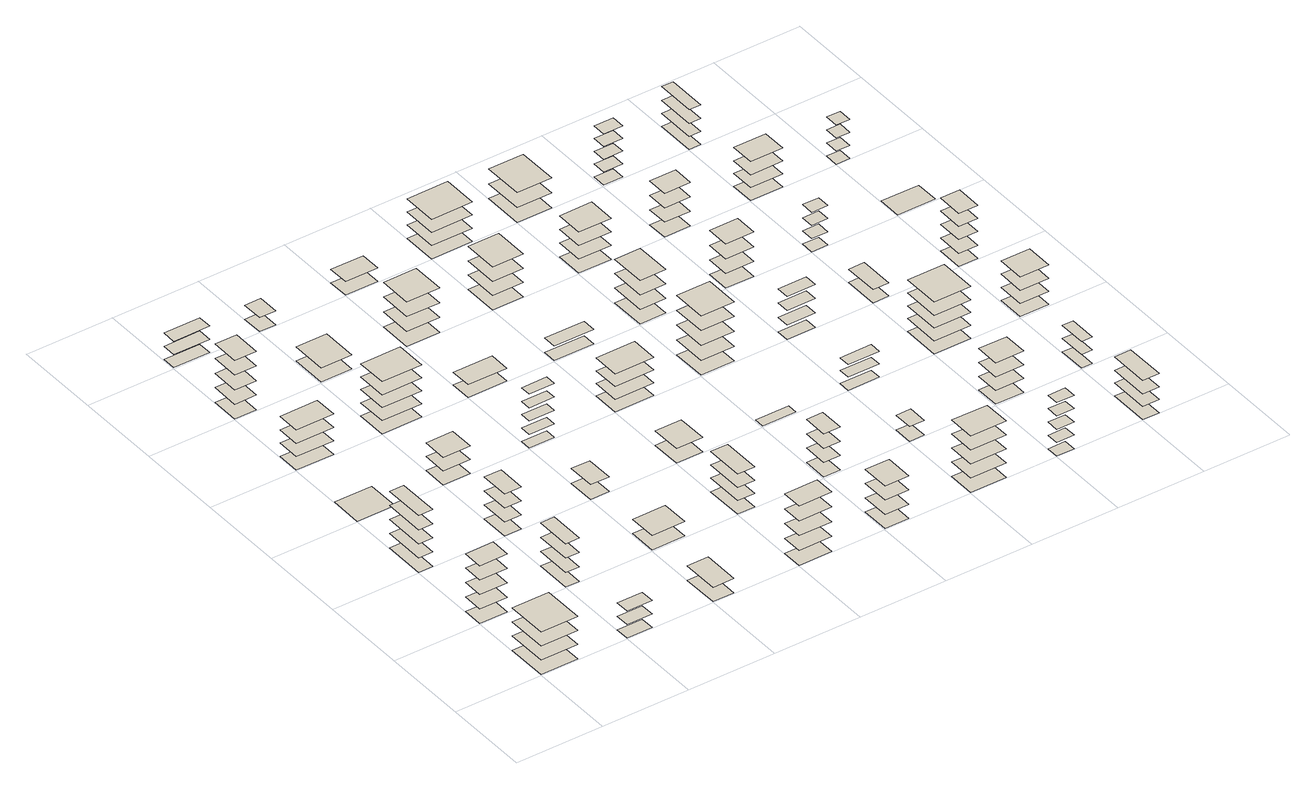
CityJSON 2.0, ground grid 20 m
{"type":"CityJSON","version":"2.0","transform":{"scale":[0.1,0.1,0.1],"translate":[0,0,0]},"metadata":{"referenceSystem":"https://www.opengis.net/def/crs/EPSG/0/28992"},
"CityObjects":{
"building1":{"type":"Building","attributes":{"roofType":"Flat","yearOfConstruction":1999,"function":"Residential","storeysAboveGround":4},"geometry":[{"type":"MultiSurface","lod":"1","boundaries":[[[0,1,2,3]],[[4,5,6,7]],[[8,9,10,11]],[[12,13,14,15]]]}]},
"building2":{"type":"Building","attributes":{"roofType":"Flat","yearOfConstruction":1981,"function":"Residential","storeysAboveGround":5},"geometry":[{"type":"MultiSurface","lod":"1","boundaries":[[[16,17,18,19]],[[20,21,22,23]],[[24,25,26,27]],[[28,29,30,31]],[[32,33,34,35]]]}]},
"building3":{"type":"Building","attributes":{"roofType":"Flat","yearOfConstruction":1977,"function":"Residential","storeysAboveGround":5},"geometry":[{"type":"MultiSurface","lod":"1","boundaries":[[[36,37,38,39]],[[40,41,42,43]],[[44,45,46,47]],[[48,49,50,51]],[[52,53,54,55]]]}]},
"building4":{"type":"Building","attributes":{"roofType":"Pyramidal","yearOfConstruction":1947,"function":"Industrial","storeysAboveGround":2},"geometry":[{"type":"MultiSurface","lod":"1","boundaries":[[[56,57,58,59]],[[60,61,62,63]],[[64,65,66,67]]]}]},
"building5":{"type":"Building","attributes":{"roofType":"Flat","yearOfConstruction":1955,"function":"Residential","storeysAboveGround":1},"geometry":[{"type":"MultiSurface","lod":"1","boundaries":[[[68,69,70,71]]]}]},
"building6":{"type":"Building","attributes":{"roofType":"Flat","yearOfConstruction":1960,"function":"Residential","storeysAboveGround":4},"geometry":[{"type":"MultiSurface","lod":"1","boundaries":[[[72,73,74,75]],[[76,77,78,79]],[[80,81,82,83]],[[84,85,86,87]]]}]},
"building7":{"type":"Building","attributes":{"roofType":"Hipped","yearOfConstruction":1954,"function":"Residential","storeysAboveGround":3},"geometry":[{"type":"MultiSurface","lod":"1","boundaries":[[[88,89,90,91]],[[92,93,94,95]],[[96,97,98,99]],[[100,101,102,103]]]}]},
"building8":{"type":"Building","attributes":{"roofType":"Flat","yearOfConstruction":1960,"function":"Residential","storeysAboveGround":5},"geometry":[{"type":"MultiSurface","lod":"1","boundaries":[[[104,105,106,107]],[[108,109,110,111]],[[112,113,114,115]],[[116,117,118,119]],[[120,121,122,123]]]}]},
"building9":{"type":"Building","attributes":{"roofType":"Flat","yearOfConstruction":1947,"function":"Industrial","storeysAboveGround":4},"geometry":[{"type":"MultiSurface","lod":"1","boundaries":[[[124,125,126,127]],[[128,129,130,131]],[[132,133,134,135]],[[136,137,138,139]]]}]},
"building10":{"type":"Building","attributes":{"roofType":"Flat","yearOfConstruction":1946,"function":"Industrial","storeysAboveGround":3},"geometry":[{"type":"MultiSurface","lod":"1","boundaries":[[[140,141,142,143]],[[144,145,146,147]],[[148,149,150,151]]]}]},
"building11":{"type":"Building","attributes":{"roofType":"Hipped","yearOfConstruction":1957,"function":"Industrial","storeysAboveGround":2},"geometry":[{"type":"MultiSurface","lod":"1","boundaries":[[[152,153,154,155]],[[156,157,158,159]],[[160,161,162,163]]]}]},
"building12":{"type":"Building","attributes":{"roofType":"Shed","yearOfConstruction":1993,"function":"Industrial","storeysAboveGround":1},"geometry":[{"type":"MultiSurface","lod":"1","boundaries":[[[164,165,166,167]],[[168,169,170,171]]]}]},
"building13":{"type":"Building","attributes":{"roofType":"Flat","yearOfConstruction":2009,"function":"Residential","storeysAboveGround":5},"geometry":[{"type":"MultiSurface","lod":"1","boundaries":[[[172,173,174,175]],[[176,177,178,179]],[[180,181,182,183]],[[184,185,186,187]],[[188,189,190,191]]]}]},
"building14":{"type":"Building","attributes":{"roofType":"Flat","yearOfConstruction":1986,"function":"Residential","storeysAboveGround":2},"geometry":[{"type":"MultiSurface","lod":"1","boundaries":[[[192,193,194,195]],[[196,197,198,199]]]}]},
"building15":{"type":"Building","attributes":{"roofType":"Flat","yearOfConstruction":1958,"function":"Residential","storeysAboveGround":2},"geometry":[{"type":"MultiSurface","lod":"1","boundaries":[[[200,201,202,203]],[[204,205,206,207]]]}]},
"building16":{"type":"Building","attributes":{"roofType":"Pyramidal","yearOfConstruction":1965,"function":"Residential","storeysAboveGround":1},"geometry":[{"type":"MultiSurface","lod":"1","boundaries":[[[208,209,210,211]],[[212,213,214,215]]]}]},
"building17":{"type":"Building","attributes":{"roofType":"Flat","yearOfConstruction":1966,"function":"Residential","storeysAboveGround":2},"geometry":[{"type":"MultiSurface","lod":"1","boundaries":[[[216,217,218,219]],[[220,221,222,223]]]}]},
"building18":{"type":"Building","attributes":{"roofType":"Flat","yearOfConstruction":2013,"function":"Industrial","storeysAboveGround":5},"geometry":[{"type":"MultiSurface","lod":"1","boundaries":[[[224,225,226,227]],[[228,229,230,231]],[[232,233,234,235]],[[236,237,238,239]],[[240,241,242,243]]]}]},
"building19":{"type":"Building","attributes":{"roofType":"Flat","yearOfConstruction":1972,"function":"Residential","storeysAboveGround":5},"geometry":[{"type":"MultiSurface","lod":"1","boundaries":[[[244,245,246,247]],[[248,249,250,251]],[[252,253,254,255]],[[256,257,258,259]],[[260,261,262,263]]]}]},
"building20":{"type":"Building","attributes":{"roofType":"Shed","yearOfConstruction":1979,"function":"Residential","storeysAboveGround":1},"geometry":[{"type":"MultiSurface","lod":"1","boundaries":[[[264,265,266,267]],[[268,269,270,271]]]}]},
"building21":{"type":"Building","attributes":{"roofType":"Flat","yearOfConstruction":1978,"function":"Residential","storeysAboveGround":4},"geometry":[{"type":"MultiSurface","lod":"1","boundaries":[[[272,273,274,275]],[[276,277,278,279]],[[280,281,282,283]],[[284,285,286,287]]]}]},
"building22":{"type":"Building","attributes":{"roofType":"Gabled","yearOfConstruction":2009,"function":"Residential","storeysAboveGround":3},"geometry":[{"type":"MultiSurface","lod":"1","boundaries":[[[288,289,290,291]],[[292,293,294,295]],[[296,297,298,299]],[[300,301,302,303]]]}]},
"building23":{"type":"Building","attributes":{"roofType":"Flat","yearOfConstruction":1964,"function":"Residential","storeysAboveGround":2},"geometry":[{"type":"MultiSurface","lod":"1","boundaries":[[[304,305,306,307]],[[308,309,310,311]]]}]},
"building24":{"type":"Building","attributes":{"roofType":"Hipped","yearOfConstruction":1991,"function":"Residential","storeysAboveGround":1},"geometry":[{"type":"MultiSurface","lod":"1","boundaries":[[[312,313,314,315]],[[316,317,318,319]]]}]},
"building25":{"type":"Building","attributes":{"roofType":"Shed","yearOfConstruction":1979,"function":"Residential","storeysAboveGround":3},"geometry":[{"type":"MultiSurface","lod":"1","boundaries":[[[320,321,322,323]],[[324,325,326,327]],[[328,329,330,331]],[[332,333,334,335]]]}]},
"building26":{"type":"Building","attributes":{"roofType":"Pyramidal","yearOfConstruction":1959,"function":"Residential","storeysAboveGround":3},"geometry":[{"type":"MultiSurface","lod":"1","boundaries":[[[336,337,338,339]],[[340,341,342,343]],[[344,345,346,347]],[[348,349,350,351]]]}]},
"building27":{"type":"Building","attributes":{"roofType":"Flat","yearOfConstruction":1964,"function":"Industrial","storeysAboveGround":4},"geometry":[{"type":"MultiSurface","lod":"1","boundaries":[[[352,353,354,355]],[[356,357,358,359]],[[360,361,362,363]],[[364,365,366,367]]]}]},
"building28":{"type":"Building","attributes":{"roofType":"Shed","yearOfConstruction":2013,"function":"Residential","storeysAboveGround":1},"geometry":[{"type":"MultiSurface","lod":"1","boundaries":[[[368,369,370,371]],[[372,373,374,375]]]}]},
"building29":{"type":"Building","attributes":{"roofType":"Flat","yearOfConstruction":1955,"function":"Industrial","storeysAboveGround":4},"geometry":[{"type":"MultiSurface","lod":"1","boundaries":[[[376,377,378,379]],[[380,381,382,383]],[[384,385,386,387]],[[388,389,390,391]]]}]},
"building30":{"type":"Building","attributes":{"roofType":"Flat","yearOfConstruction":2011,"function":"Residential","storeysAboveGround":1},"geometry":[{"type":"MultiSurface","lod":"1","boundaries":[[[392,393,394,395]]]}]},
"building31":{"type":"Building","attributes":{"roofType":"Shed","yearOfConstruction":2005,"function":"Industrial","storeysAboveGround":3},"geometry":[{"type":"MultiSurface","lod":"1","boundaries":[[[396,397,398,399]],[[400,401,402,403]],[[404,405,406,407]],[[408,409,410,411]]]}]},
"building32":{"type":"Building","attributes":{"roofType":"Flat","yearOfConstruction":1950,"function":"Residential","storeysAboveGround":5},"geometry":[{"type":"MultiSurface","lod":"1","boundaries":[[[412,413,414,415]],[[416,417,418,419]],[[420,421,422,423]],[[424,425,426,427]],[[428,429,430,431]]]}]},
"building33":{"type":"Building","attributes":{"roofType":"Flat","yearOfConstruction":1950,"function":"Residential","storeysAboveGround":5},"geometry":[{"type":"MultiSurface","lod":"1","boundaries":[[[432,433,434,435]],[[436,437,438,439]],[[440,441,442,443]],[[444,445,446,447]],[[448,449,450,451]]]}]},
"building34":{"type":"Building","attributes":{"roofType":"Gabled","yearOfConstruction":1957,"function":"Industrial","storeysAboveGround":1},"geometry":[{"type":"MultiSurface","lod":"1","boundaries":[[[452,453,454,455]],[[456,457,458,459]]]}]},
"building35":{"type":"Building","attributes":{"roofType":"Shed","yearOfConstruction":1957,"function":"Residential","storeysAboveGround":3},"geometry":[{"type":"MultiSurface","lod":"1","boundaries":[[[460,461,462,463]],[[464,465,466,467]],[[468,469,470,471]],[[472,473,474,475]]]}]},
"building36":{"type":"Building","attributes":{"roofType":"Flat","yearOfConstruction":1968,"function":"Industrial","storeysAboveGround":4},"geometry":[{"type":"MultiSurface","lod":"1","boundaries":[[[476,477,478,479]],[[480,481,482,483]],[[484,485,486,487]],[[488,489,490,491]]]}]},
"building37":{"type":"Building","attributes":{"roofType":"Hipped","yearOfConstruction":1992,"function":"Residential","storeysAboveGround":2},"geometry":[{"type":"MultiSurface","lod":"1","boundaries":[[[492,493,494,495]],[[496,497,498,499]],[[500,501,502,503]]]}]},
"building38":{"type":"Building","attributes":{"roofType":"Pyramidal","yearOfConstruction":1987,"function":"Residential","storeysAboveGround":2},"geometry":[{"type":"MultiSurface","lod":"1","boundaries":[[[504,505,506,507]],[[508,509,510,511]],[[512,513,514,515]]]}]},
"building39":{"type":"Building","attributes":{"roofType":"Gabled","yearOfConstruction":1980,"function":"Residential","storeysAboveGround":3},"geometry":[{"type":"MultiSurface","lod":"1","boundaries":[[[516,517,518,519]],[[520,521,522,523]],[[524,525,526,527]],[[528,529,530,531]]]}]},
"building40":{"type":"Building","attributes":{"roofType":"Flat","yearOfConstruction":1952,"function":"Residential","storeysAboveGround":5},"geometry":[{"type":"MultiSurface","lod":"1","boundaries":[[[532,533,534,535]],[[536,537,538,539]],[[540,541,542,543]],[[544,545,546,547]],[[548,549,550,551]]]}]},
"building41":{"type":"Building","attributes":{"roofType":"Flat","yearOfConstruction":1965,"function":"Residential","storeysAboveGround":4},"geometry":[{"type":"MultiSurface","lod":"1","boundaries":[[[552,553,554,555]],[[556,557,558,559]],[[560,561,562,563]],[[564,565,566,567]]]}]},
"building42":{"type":"Building","attributes":{"roofType":"Flat","yearOfConstruction":1972,"function":"Residential","storeysAboveGround":4},"geometry":[{"type":"MultiSurface","lod":"1","boundaries":[[[568,569,570,571]],[[572,573,574,575]],[[576,577,578,579]],[[580,581,582,583]]]}]},
"building43":{"type":"Building","attributes":{"roofType":"Hipped","yearOfConstruction":1985,"function":"Residential","storeysAboveGround":3},"geometry":[{"type":"MultiSurface","lod":"1","boundaries":[[[584,585,586,587]],[[588,589,590,591]],[[592,593,594,595]],[[596,597,598,599]]]}]},
"building44":{"type":"Building","attributes":{"roofType":"Flat","yearOfConstruction":1961,"function":"Residential","storeysAboveGround":5},"geometry":[{"type":"MultiSurface","lod":"1","boundaries":[[[600,601,602,603]],[[604,605,606,607]],[[608,609,610,611]],[[612,613,614,615]],[[616,617,618,619]]]}]},
"building45":{"type":"Building","attributes":{"roofType":"Flat","yearOfConstruction":1975,"function":"Residential","storeysAboveGround":5},"geometry":[{"type":"MultiSurface","lod":"1","boundaries":[[[620,621,622,623]],[[624,625,626,627]],[[628,629,630,631]],[[632,633,634,635]],[[636,637,638,639]]]}]},
"building46":{"type":"Building","attributes":{"roofType":"Gabled","yearOfConstruction":1998,"function":"Residential","storeysAboveGround":1},"geometry":[{"type":"MultiSurface","lod":"1","boundaries":[[[640,641,642,643]],[[644,645,646,647]]]}]},
"building47":{"type":"Building","attributes":{"roofType":"Hipped","yearOfConstruction":1992,"function":"Residential","storeysAboveGround":3},"geometry":[{"type":"MultiSurface","lod":"1","boundaries":[[[648,649,650,651]],[[652,653,654,655]],[[656,657,658,659]],[[660,661,662,663]]]}]},
"building48":{"type":"Building","attributes":{"roofType":"Flat","yearOfConstruction":1973,"function":"Residential","storeysAboveGround":4},"geometry":[{"type":"MultiSurface","lod":"1","boundaries":[[[664,665,666,667]],[[668,669,670,671]],[[672,673,674,675]],[[676,677,678,679]]]}]},
"building49":{"type":"Building","attributes":{"roofType":"Shed","yearOfConstruction":1945,"function":"Industrial","storeysAboveGround":2},"geometry":[{"type":"MultiSurface","lod":"1","boundaries":[[[680,681,682,683]],[[684,685,686,687]],[[688,689,690,691]]]}]},
"building50":{"type":"Building","attributes":{"roofType":"Flat","yearOfConstruction":1946,"function":"Residential","storeysAboveGround":4},"geometry":[{"type":"MultiSurface","lod":"1","boundaries":[[[692,693,694,695]],[[696,697,698,699]],[[700,701,702,703]],[[704,705,706,707]]]}]},
"building51":{"type":"Building","attributes":{"roofType":"Hipped","yearOfConstruction":1984,"function":"Residential","storeysAboveGround":3},"geometry":[{"type":"MultiSurface","lod":"1","boundaries":[[[708,709,710,711]],[[712,713,714,715]],[[716,717,718,719]],[[720,721,722,723]]]}]},
"building52":{"type":"Building","attributes":{"roofType":"Gabled","yearOfConstruction":1952,"function":"Industrial","storeysAboveGround":3},"geometry":[{"type":"MultiSurface","lod":"1","boundaries":[[[724,725,726,727]],[[728,729,730,731]],[[732,733,734,735]],[[736,737,738,739]]]}]},
"building53":{"type":"Building","attributes":{"roofType":"Flat","yearOfConstruction":1984,"function":"Residential","storeysAboveGround":5},"geometry":[{"type":"MultiSurface","lod":"1","boundaries":[[[740,741,742,743]],[[744,745,746,747]],[[748,749,750,751]],[[752,753,754,755]],[[756,757,758,759]]]}]},
"building54":{"type":"Building","attributes":{"roofType":"Flat","yearOfConstruction":1957,"function":"Residential","storeysAboveGround":1},"geometry":[{"type":"MultiSurface","lod":"1","boundaries":[[[760,761,762,763]]]}]},
"building55":{"type":"Building","attributes":{"roofType":"Flat","yearOfConstruction":1956,"function":"Residential","storeysAboveGround":4},"geometry":[{"type":"MultiSurface","lod":"1","boundaries":[[[764,765,766,767]],[[768,769,770,771]],[[772,773,774,775]],[[776,777,778,779]]]}]}
},
"vertices":[
[2,96,1],[87,96,1],[87,2,1],[2,2,1],[2,96,35],[87,96,35],[87,2,35],[2,2,35],[2,96,68],[87,96,68],[87,2,68],[2,2,68],[2,96,101],[87,96,101],[87,2,101],[2,2,101],
[2,249,1],[66,249,1],[66,202,1],[2,202,1],[2,249,35],[66,249,35],[66,202,35],[2,202,35],[2,249,69],[66,249,69],[66,202,69],[2,202,69],[2,249,103],[66,249,103],[66,202,103],[2,202,103],[2,249,137],[66,249,137],[66,202,137],[2,202,137],
[2,497,1],[35,497,1],[35,402,1],[2,402,1],[2,497,35],[35,497,35],[35,402,35],[2,402,35],[2,497,68],[35,497,68],[35,402,68],[2,402,68],[2,497,101],[35,497,101],[35,402,101],[2,402,101],[2,497,135],[35,497,135],[35,402,135],[2,402,135],
[202,34,1],[260,34,1],[260,2,1],[202,2,1],[202,34,33],[260,34,33],[260,2,33],[202,2,33],[202,34,65],[260,34,65],[260,2,65],[202,2,65],
[2,677,1],[89,677,1],[89,602,1],[2,602,1],
[202,284,1],[233,284,1],[233,202,1],[202,202,1],[202,284,35],[233,284,35],[233,202,35],[202,202,35],[202,284,69],[233,284,69],[233,202,69],[202,202,69],[202,284,103],[233,284,103],[233,202,103],[202,202,103],
[2,855,1],[89,855,1],[89,802,1],[2,802,1],[2,855,33],[89,855,33],[89,802,33],[2,802,33],[2,855,64],[89,855,64],[89,802,64],[2,802,64],[2,855,96],[89,855,96],[89,802,96],[2,802,96],
[2,1067,1],[52,1067,1],[52,1002,1],[2,1002,1],[2,1067,36],[52,1067,36],[52,1002,36],[2,1002,36],[2,1067,70],[52,1067,70],[52,1002,70],[2,1002,70],[2,1067,105],[52,1067,105],[52,1002,105],[2,1002,105],[2,1067,139],[52,1067,139],[52,1002,139],[2,1002,139],
[202,468,1],[241,468,1],[241,402,1],[202,402,1],[202,468,34],[241,468,34],[241,402,34],[202,402,34],[202,468,67],[241,468,67],[241,402,67],[202,402,67],[202,468,100],[241,468,100],[241,402,100],[202,402,100],
[3,1235,1],[86,1235,1],[86,1203,1],[3,1203,1],[3,1235,32],[86,1235,32],[86,1203,32],[3,1203,32],[3,1235,63],[86,1235,63],[86,1203,63],[3,1203,63],
[202,658,1],[264,658,1],[264,602,1],[202,602,1],[202,658,34],[264,658,34],[264,602,34],[202,602,34],[202,658,66],[264,658,66],[264,602,66],[202,602,66],
[402,86,1],[450,86,1],[450,2,1],[402,2,1],[402,86,35],[450,86,35],[450,2,35],[402,2,35],
[202,872,1],[294,872,1],[294,802,1],[202,802,1],[202,872,32],[294,872,32],[294,802,32],[202,802,32],[202,872,63],[294,872,63],[294,802,63],[202,802,63],[202,872,93],[294,872,93],[294,802,93],[202,802,93],[202,872,124],[294,872,124],[294,802,124],[202,802,124],
[404,267,1],[480,267,1],[480,204,1],[404,204,1],[404,267,35],[480,267,35],[480,204,35],[404,204,35],
[204,1086,1],[275,1086,1],[275,1004,1],[204,1004,1],[204,1086,34],[275,1086,34],[275,1004,34],[204,1004,34],
[402,465,1],[445,465,1],[445,402,1],[402,402,1],[402,465,36],[445,465,36],[445,402,36],[402,402,36],
[202,1250,1],[239,1250,1],[239,1202,1],[202,1202,1],[202,1250,34],[239,1250,34],[239,1202,34],[202,1202,34],
[403,628,1],[461,628,1],[461,603,1],[403,603,1],[403,628,33],[461,628,33],[461,603,33],[403,603,33],[403,628,65],[461,628,65],[461,603,65],[403,603,65],[403,628,96],[461,628,96],[461,603,96],[403,603,96],[403,628,128],[461,628,128],[461,603,128],[403,603,128],
[602,49,1],[678,49,1],[678,2,1],[602,2,1],[602,49,36],[678,49,36],[678,2,36],[602,2,36],[602,49,71],[678,49,71],[678,2,71],[602,2,71],[602,49,106],[678,49,106],[678,2,106],[602,2,106],[602,49,141],[678,49,141],[678,2,141],[602,2,141],
[402,850,1],[492,850,1],[492,802,1],[402,802,1],[402,850,31],[492,850,31],[492,802,31],[402,802,31],
[602,290,1],[641,290,1],[641,202,1],[602,202,1],[602,290,33],[641,290,33],[641,202,33],[602,202,33],[602,290,64],[641,290,64],[641,202,64],[602,202,64],[602,290,96],[641,290,96],[641,202,96],[602,202,96],
[402,1078,1],[478,1078,1],[478,1002,1],[402,1002,1],[402,1078,36],[478,1078,36],[478,1002,36],[402,1002,36],[402,1078,71],[478,1078,71],[478,1002,71],[402,1002,71],[402,1078,106],[478,1078,106],[478,1002,106],[402,1002,106],
[602,472,1],[663,472,1],[663,402,1],[602,402,1],[602,472,35],[663,472,35],[663,402,35],[602,402,35],
[402,1250,1],[477,1250,1],[477,1202,1],[402,1202,1],[402,1250,33],[477,1250,33],[477,1202,33],[402,1202,33],
[602,664,1],[692,664,1],[692,602,1],[602,602,1],[602,664,31],[692,664,31],[692,602,31],[602,602,31],[602,664,61],[692,664,61],[692,602,61],[602,602,61],[602,664,91],[692,664,91],[692,602,91],[602,602,91],
[803,67,1],[858,67,1],[858,3,1],[803,3,1],[803,67,34],[858,67,34],[858,3,34],[803,3,34],[803,67,68],[858,67,68],[858,3,68],[803,3,68],[803,67,101],[858,67,101],[858,3,101],[803,3,101],
[804,261,1],[842,261,1],[842,204,1],[804,204,1],[804,261,35],[842,261,35],[842,204,35],[804,204,35],[804,261,68],[842,261,68],[842,204,68],[804,204,68],[804,261,102],[842,261,102],[842,204,102],[804,204,102],
[603,834,1],[695,834,1],[695,803,1],[603,803,1],[603,834,35],[695,834,35],[695,803,35],[603,803,35],
[602,1082,1],[673,1082,1],[673,1002,1],[602,1002,1],[602,1082,35],[673,1082,35],[673,1002,35],[602,1002,35],[602,1082,68],[673,1082,68],[673,1002,68],[602,1002,68],[602,1082,102],[673,1082,102],[673,1002,102],[602,1002,102],
[804,427,1],[881,427,1],[881,404,1],[804,404,1],
[602,1282,1],[697,1282,1],[697,1202,1],[602,1202,1],[602,1282,32],[697,1282,32],[697,1202,32],[602,1202,32],[602,1282,63],[697,1282,63],[697,1202,63],[602,1202,63],[602,1282,94],[697,1282,94],[697,1202,94],[602,1202,94],
[803,683,1],[880,683,1],[880,603,1],[803,603,1],[803,683,36],[880,683,36],[880,603,36],[803,603,36],[803,683,71],[880,683,71],[880,603,71],[803,603,71],[803,683,106],[880,683,106],[880,603,106],[803,603,106],[803,683,141],[880,683,141],[880,603,141],[803,603,141],
[1002,64,1],[1084,64,1],[1084,2,1],[1002,2,1],[1002,64,35],[1084,64,35],[1084,2,35],[1002,2,35],[1002,64,68],[1084,64,68],[1084,2,68],[1002,2,68],[1002,64,101],[1084,64,101],[1084,2,101],[1002,2,101],[1002,64,134],[1084,64,134],[1084,2,134],[1002,2,134],
[1002,246,1],[1036,246,1],[1036,202,1],[1002,202,1],[1002,246,36],[1036,246,36],[1036,202,36],[1002,202,36],
[803,886,1],[863,886,1],[863,803,1],[803,803,1],[803,886,36],[863,886,36],[863,803,36],[803,803,36],[803,886,70],[863,886,70],[863,803,70],[803,803,70],[803,886,104],[863,886,104],[863,803,104],[803,803,104],
[803,1066,1],[878,1066,1],[878,1003,1],[803,1003,1],[803,1066,34],[878,1066,34],[878,1003,34],[803,1003,34],[803,1066,66],[878,1066,66],[878,1003,66],[803,1003,66],[803,1066,98],[878,1066,98],[878,1003,98],[803,1003,98],
[1002,428,1],[1074,428,1],[1074,402,1],[1002,402,1],[1002,428,32],[1074,428,32],[1074,402,32],[1002,402,32],[1002,428,62],[1074,428,62],[1074,402,62],[1002,402,62],
[802,1295,1],[882,1295,1],[882,1202,1],[802,1202,1],[802,1295,36],[882,1295,36],[882,1202,36],[802,1202,36],[802,1295,71],[882,1295,71],[882,1202,71],[802,1202,71],
[1002,631,1],[1067,631,1],[1067,602,1],[1002,602,1],[1002,631,35],[1067,631,35],[1067,602,35],[1002,602,35],[1002,631,69],[1067,631,69],[1067,602,69],[1002,602,69],[1002,631,102],[1067,631,102],[1067,602,102],[1002,602,102],
[1202,30,1],[1242,30,1],[1242,2,1],[1202,2,1],[1202,30,33],[1242,30,33],[1242,2,33],[1202,2,33],[1202,30,64],[1242,30,64],[1242,2,64],[1202,2,64],[1202,30,96],[1242,30,96],[1242,2,96],[1202,2,96],[1202,30,127],[1242,30,127],[1242,2,127],[1202,2,127],
[1002,855,1],[1067,855,1],[1067,802,1],[1002,802,1],[1002,855,36],[1067,855,36],[1067,802,36],[1002,802,36],[1002,855,70],[1067,855,70],[1067,802,70],[1002,802,70],[1002,855,105],[1067,855,105],[1067,802,105],[1002,802,105],
[1204,260,1],[1269,260,1],[1269,204,1],[1204,204,1],[1204,260,33],[1269,260,33],[1269,204,33],[1204,204,33],[1204,260,65],[1269,260,65],[1269,204,65],[1204,204,65],[1204,260,98],[1269,260,98],[1269,204,98],[1204,204,98],
[1002,1050,1],[1062,1050,1],[1062,1002,1],[1002,1002,1],[1002,1050,36],[1062,1050,36],[1062,1002,36],[1002,1002,36],[1002,1050,70],[1062,1050,70],[1062,1002,70],[1002,1002,70],[1002,1050,104],[1062,1050,104],[1062,1002,104],[1002,1002,104],
[1202,489,1],[1287,489,1],[1287,402,1],[1202,402,1],[1202,489,32],[1287,489,32],[1287,402,32],[1202,402,32],[1202,489,62],[1287,489,62],[1287,402,62],[1202,402,62],[1202,489,92],[1287,489,92],[1287,402,92],[1202,402,92],[1202,489,123],[1287,489,123],[1287,402,123],[1202,402,123],
[1004,1235,1],[1048,1235,1],[1048,1204,1],[1004,1204,1],[1004,1235,32],[1048,1235,32],[1048,1204,32],[1004,1204,32],[1004,1235,62],[1048,1235,62],[1048,1204,62],[1004,1204,62],[1004,1235,92],[1048,1235,92],[1048,1204,92],[1004,1204,92],[1004,1235,122],[1048,1235,122],[1048,1204,122],[1004,1204,122],
[1202,682,1],[1239,682,1],[1239,602,1],[1202,602,1],[1202,682,32],[1239,682,32],[1239,602,32],[1202,602,32],
[1402,94,1],[1440,94,1],[1440,2,1],[1402,2,1],[1402,94,32],[1440,94,32],[1440,2,32],[1402,2,32],[1402,94,62],[1440,94,62],[1440,2,62],[1402,2,62],[1402,94,93],[1440,94,93],[1440,2,93],[1402,2,93],
[1202,832,1],[1239,832,1],[1239,802,1],[1202,802,1],[1202,832,32],[1239,832,32],[1239,802,32],[1202,802,32],[1202,832,63],[1239,832,63],[1239,802,63],[1202,802,63],[1202,832,94],[1239,832,94],[1239,802,94],[1202,802,94],
[1403,266,1],[1428,266,1],[1428,203,1],[1403,203,1],[1403,266,33],[1428,266,33],[1428,203,33],[1403,203,33],[1403,266,64],[1428,266,64],[1428,203,64],[1403,203,64],
[1202,1057,1],[1277,1057,1],[1277,1002,1],[1202,1002,1],[1202,1057,32],[1277,1057,32],[1277,1002,32],[1202,1002,32],[1202,1057,62],[1277,1057,62],[1277,1002,62],[1202,1002,62],[1202,1057,93],[1277,1057,93],[1277,1002,93],[1202,1002,93],
[1404,467,1],[1470,467,1],[1470,404,1],[1404,404,1],[1404,467,32],[1470,467,32],[1470,404,32],[1404,404,32],[1404,467,63],[1470,467,63],[1470,404,63],[1404,404,63],[1404,467,94],[1470,467,94],[1470,404,94],[1404,404,94],
[1202,1292,1],[1229,1292,1],[1229,1202,1],[1202,1202,1],[1202,1292,32],[1229,1292,32],[1229,1202,32],[1202,1202,32],[1202,1292,63],[1229,1292,63],[1229,1202,63],[1202,1202,63],[1202,1292,95],[1229,1292,95],[1229,1202,95],[1202,1202,95],
[1402,662,1],[1446,662,1],[1446,602,1],[1402,602,1],[1402,662,32],[1446,662,32],[1446,602,32],[1402,602,32],[1402,662,64],[1446,662,64],[1446,602,64],[1402,602,64],[1402,662,95],[1446,662,95],[1446,602,95],[1402,602,95],[1402,662,126],[1446,662,126],[1446,602,126],[1402,602,126],
[1403,857,1],[1490,857,1],[1490,803,1],[1403,803,1],
[1402,1034,1],[1433,1034,1],[1433,1002,1],[1402,1002,1],[1402,1034,32],[1433,1034,32],[1433,1002,32],[1402,1002,32],[1402,1034,63],[1433,1034,63],[1433,1002,63],[1402,1002,63],[1402,1034,93],[1433,1034,93],[1433,1002,93],[1402,1002,93]
]}
